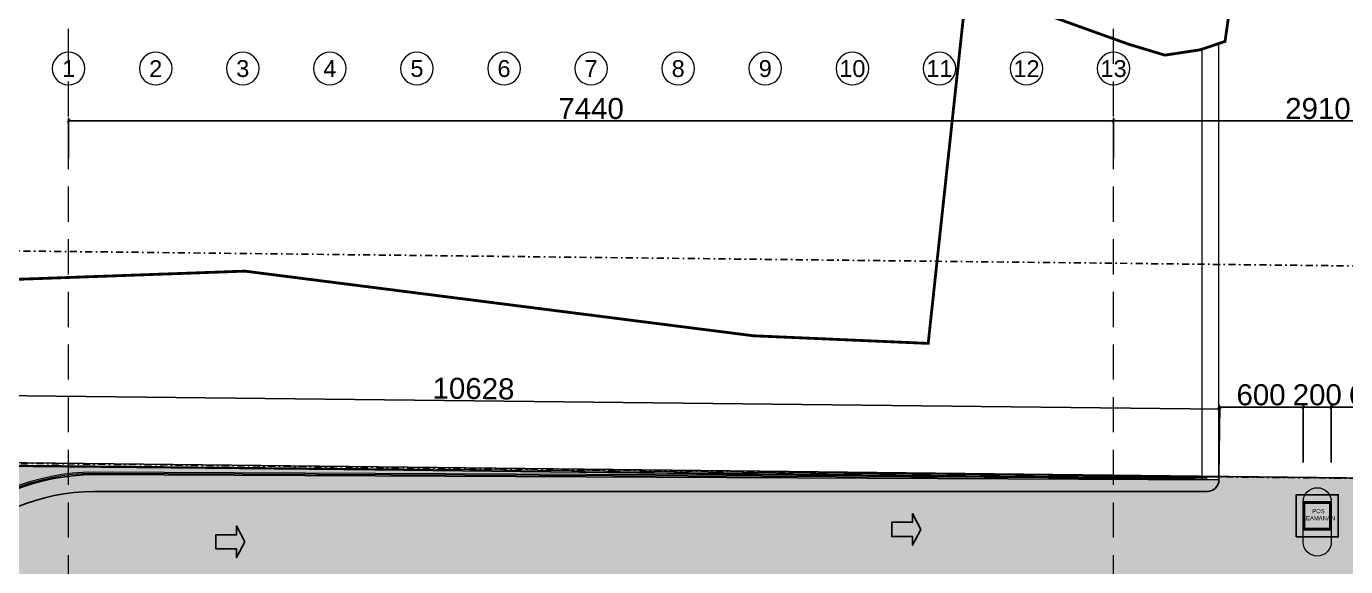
# Model space of a CAD drawing. Header units: inches. Extents: x 0 to 558, y -1 to 295.
# Drawn here: x 186.5 to 280.4, y 198.7 to 237.2 of the extents above; entities that cross this region are included whole.
import ezdxf
from ezdxf.enums import TextEntityAlignment as Align

# ---------------------------------------------------------------- set-up
doc = ezdxf.new("R2010")
doc.units = ezdxf.units.IN
doc.header["$MEASUREMENT"] = 0
doc.linetypes.add('DASHDOT', pattern=[1, 0.5, -0.25, 0, -0.25])
doc.linetypes.add('HelipadXX$0$Core-03$0$HIDDEN', pattern=[0.375, 0.25, -0.125])
doc.layers.get('defpoints').update_dxf_attribs({"color": 1})
for name, color, linetype in [('A-ROAD', 4, 'Continuous'), ('ARC_SECTION LINE', 5, 'DASHDOT'), ('batas', 6, 'Continuous'), ('dinding', 3, 'Continuous'), ('LANTAI', 57, 'Continuous')]:
    doc.layers.add(name, color=color, linetype=linetype)
for name, color, linetype, lineweight in [('ARSIR', 31, 'Continuous', 5), ('ARSIR BETON', 8, 'Continuous', 5), ('ARSIR KOLOM', 8, 'Continuous', 13), ('DINDING2', 146, 'Continuous', 5), ('lan', 7, 'Continuous', 15), ('NOT', 7, 'Continuous', 20), ('RUMPUT', 93, 'Continuous', 0), ('u', 6, 'Continuous', 20)]:
    doc.layers.add(name, color=color, linetype=linetype, lineweight=lineweight)
doc.layers.add('POLYLINE TPAK', color=4, linetype='Continuous', lineweight=20, plot=False)
doc.styles.add('S', font='simplex', dxfattribs={"width": 0.75})
doc.styles.get("Standard").update_dxf_attribs({"font": 'arial.ttf'})
doc.dimstyles.new('sk-100 (SITE)', dxfattribs={"dimtxt": 1.5, "dimasz": 0.2, "dimexe": 0.2, "dimexo": 0, "dimgap": 0.1, "dimtad": 1, "dimdec": 0, "dimlfac": 100, "dimzin": 0, "dimdsep": 46, "dimtxsty": 'Standard', "dimblk": 'OBLIQUE', "dimcen": 0.09, "dimadec": 0, "dimazin": 0, "dimtfac": 1, "dimtdec": 0, "dimtofl": 0, "dimtmove": 0, "dimatfit": 3, "dimldrblk": 'OBLIQUE', "dimfxl": 1, "dimtolj": 1, "dimtzin": 0, "dimarcsym": 0})

# ---------------------------------------------------------------- blocks, each defined once
blk = doc.blocks.new('_Oblique')
at = {"color": 0, "linetype": 'ByBlock', "lineweight": -2}
blk.add_line((-0.5, -0.5), (0.5, 0.5), dxfattribs=at)
blk = doc.blocks.new('*D189')
at = {"layer": 'defpoints', "color": 0}
for p in [(285.3872765755894, 210.0821836299556), (279.3872765715043, 206.2623180292627), (285.3872765726963, 206.2623180298506)]:
    blk.add_point(p, dxfattribs=at)
at = {"layer": 'u', "color": 0, "lineweight": -2}
for p, q in [((279.3872765715043, 206.2623180292627), (279.3872765745489, 210.2821836344998)), ((279.3872765743974, 210.0821836344998), (285.3872765755894, 210.0821836299555)), ((285.3872765726963, 206.2623180298506), (285.3872765757409, 210.2821836299555))]:
    blk.add_line(p, q, dxfattribs=at)
at = {"layer": 'u', "color": 0, "lineweight": -2, "xscale": 0.2, "yscale": 0.2, "zscale": 0.2}
for p, rotation in [((279.3872765743974, 210.0821836344998), 179.9999999566052), ((285.3872765755894, 210.0821836299555), 359.9999999566052)]:
    blk.add_blockref('_Oblique', p, dxfattribs=dict(at, rotation=rotation))
at = {"layer": 'u', "color": 0, "insert": (282.3872765756493, 210.9480431138102), "char_height": 1.5, "attachment_point": 5, "rotation": 359.9999999566052}
blk.add_mtext('\\A1;600', dxfattribs=at)
blk = doc.blocks.new('*D190')
at = {"layer": 'defpoints', "color": 0}
for p in [(277.3872765744441, 210.0821836267713), (277.3872765714576, 206.1389236791358), (279.3872765717221, 206.1389236794662)]:
    blk.add_point(p, dxfattribs=at)
at = {"layer": 'u', "color": 0, "lineweight": -2}
for p, q in [((277.3872765714575, 206.1389236791358), (277.3872765745955, 210.2821836267713)), ((279.3872765747087, 210.0821836252565), (277.3872765744441, 210.0821836267713)), ((279.3872765717221, 206.1389236794662), (279.3872765748602, 210.2821836252565))]:
    blk.add_line(p, q, dxfattribs=at)
at = {"layer": 'u', "color": 0, "lineweight": -2, "xscale": 0.2, "yscale": 0.2, "zscale": 0.2}
for p, rotation in [((277.3872765744441, 210.0821836267713), 179.9999999566052), ((279.3872765747087, 210.0821836252565), 359.9999999566052)]:
    blk.add_blockref('_Oblique', p, dxfattribs=dict(at, rotation=rotation))
at = {"layer": 'u', "color": 0, "insert": (278.3872765752322, 210.9480431075964), "char_height": 1.5, "attachment_point": 5, "rotation": 359.9999999566052}
blk.add_mtext('\\A1;200', dxfattribs=at)
blk = doc.blocks.new('*D191')
at = {"layer": 'defpoints', "color": 0}
for p in [(271.384995625213, 210.0821836154977), (277.3872765716687, 206.4381463826999), (271.3849956214722, 205.1429081066278)]:
    blk.add_point(p, dxfattribs=at)
at = {"layer": 'u', "color": 0, "lineweight": -2}
for p, q in [((271.3849956214721, 205.1429081066278), (271.3849956253645, 210.2821836154977)), ((277.3872765744287, 210.0821836109517), (271.384995625213, 210.0821836154977)), ((277.3872765716687, 206.4381463826999), (277.3872765745801, 210.2821836109517))]:
    blk.add_line(p, q, dxfattribs=at)
at = {"layer": 'u', "color": 0, "lineweight": -2, "xscale": 0.2, "yscale": 0.2, "zscale": 0.2}
for p, rotation in [((271.384995625213, 210.0821836154977), 179.9999999566052), ((277.3872765744287, 210.0821836109517), 359.9999999566052)]:
    blk.add_blockref('_Oblique', p, dxfattribs=dict(at, rotation=rotation))
at = {"layer": 'u', "color": 0, "insert": (274.3861361004766, 210.9480430948072), "char_height": 1.5, "attachment_point": 5, "rotation": 359.9999999566052}
blk.add_mtext('\\A1;600', dxfattribs=at)
blk = doc.blocks.new('*D192')
at = {"layer": 'defpoints', "color": 0}
for p in [(263.8872765881278, 230.4760736694039), (189.4872765879058, 227.807507930168), (263.8872765881278, 227.8075079277169)]:
    blk.add_point(p, dxfattribs=at)
at = {"layer": 'u', "color": 0, "lineweight": -2}
for p, q in [((189.4872765879058, 227.807507930168), (189.4872765879058, 230.6760736694039)), ((189.4872765879058, 230.4760736694039), (263.8872765881278, 230.4760736694039)), ((263.8872765881278, 227.8075079277169), (263.8872765881278, 230.6760736694039))]:
    blk.add_line(p, q, dxfattribs=at)
at = {"layer": 'u', "color": 0, "lineweight": -2, "xscale": 0.2, "yscale": 0.2, "zscale": 0.2, "rotation": 180}
blk.add_blockref('_Oblique', (189.4872765879058, 230.4760736694039), dxfattribs=at)
at = {"layer": 'u', "color": 0, "lineweight": -2, "xscale": 0.2, "yscale": 0.2, "zscale": 0.2}
blk.add_blockref('_Oblique', (263.8872765881278, 230.4760736694039), dxfattribs=at)
at = {"layer": 'u', "color": 0, "insert": (226.6872765880168, 231.3419331509865), "char_height": 1.5, "attachment_point": 5}
blk.add_mtext('\\A1;7440', dxfattribs=at)
blk = doc.blocks.new('*D193')
at = {"layer": 'defpoints', "color": 0}
for p in [(263.8872765871267, 230.4760736693335), (263.887276587323, 227.8075079276363), (292.9872765872992, 227.8075079297761)]:
    blk.add_point(p, dxfattribs=at)
at = {"layer": 'u', "color": 0, "lineweight": -2}
for p, q in [((263.887276587323, 227.8075079276363), (263.887276587112, 230.6760736693334)), ((292.987276587103, 230.4760736714733), (263.8872765871267, 230.4760736693335)), ((292.9872765872992, 227.8075079297761), (292.9872765870883, 230.6760736714733))]:
    blk.add_line(p, q, dxfattribs=at)
at = {"layer": 'u', "color": 0, "lineweight": -2, "xscale": 0.2, "yscale": 0.2, "zscale": 0.2}
for p, rotation in [((263.8872765871267, 230.4760736693335), 180.0000000042131), ((292.987276587103, 230.4760736714733), 4.213109860984332e-09)]:
    blk.add_blockref('_Oblique', p, dxfattribs=dict(at, rotation=rotation))
at = {"layer": 'u', "color": 0, "insert": (278.4372765870512, 231.3419331519859), "char_height": 1.5, "attachment_point": 5, "rotation": 4.213140842128736e-09}
blk.add_mtext('\\A1;2910', dxfattribs=at)
blk = doc.blocks.new('*D196')
at = {"layer": 'defpoints', "color": 0}
for p in [(165.1712742494706, 211.13132352951), (165.1170551264092, 206.3462334646487), (271.387263249075, 205.1421020034098)]:
    blk.add_point(p, dxfattribs=at)
at = {"layer": 'u', "color": 0, "lineweight": -2}
for p, q in [((165.1170551264092, 206.3462334646487), (165.1735402733956, 211.3313106919369)), ((271.4414823721364, 209.9271920682711), (165.1712742494706, 211.13132352951)), ((271.387263249075, 205.1421020034099), (271.4437483960614, 210.127179230698))]:
    blk.add_line(p, q, dxfattribs=at)
at = {"layer": 'u', "color": 0, "lineweight": -2, "xscale": 0.2, "yscale": 0.2, "zscale": 0.2}
for p, rotation in [((165.1712742494706, 211.13132352951), 179.3508180741785), ((271.4414823721364, 209.9271920682711), 359.3508180741784)]:
    blk.add_blockref('_Oblique', p, dxfattribs=dict(at, rotation=rotation))
at = {"layer": 'u', "color": 0, "insert": (218.3161886023084, 211.3950617028012), "char_height": 1.5, "attachment_point": 5, "rotation": 359.35081807417845}
blk.add_mtext('\\A1;10628', dxfattribs=at)
blk = doc.blocks.new('NAV')
blk.add_circle((0, -0.4000000000000004), 0.4)
at = {"style": 'S', "width": 0.75, "flags": 4}
blk.add_attdef('AV', text='', height=0.3, dxfattribs=at).set_placement((0, -0.4000000000000004), align=Align.MIDDLE)

msp = doc.modelspace()

# ---------------------------------------------------------------- hatches: boundary and pattern name
at = {"layer": 'ARSIR'}
h = msp.add_hatch(dxfattribs=at)
h.set_pattern_fill('AR-HBONE', color=256, scale=0.003, style=0)
h.set_pattern_definition([(45, (37.07979678488971, 226.1472495293129), (4.263256414560601e-17, 0.4310522938113194), [0.9144000000000001, -0.3048]), (135, (37.29532278488971, 226.362775529313), (4.263256414560601e-17, 0.4310522938113194), [0.9144000000000001, -0.3048])])
edge = h.paths.add_edge_path()
edge.add_arc((191.2827530460387, 190.0678956543874), 15.19998324846395, 89.99999999999604, 179.9999999982171)
edge.add_line((176.0827697975748, 190.0678956548604), (176.0827697958074, 133.2715304004354))
edge.add_arc((191.2827692281026, 133.2715303999624), 15.19999943229521, 179.9999999982171, 214.2302885441299)
edge.add_line((178.7156632049422, 124.7212187714648), (179.7077968028932, 125.3962385326868))
edge.add_arc((191.2827486305766, 133.2715098016121), 13.99997883471085, 179.9999999982458, 214.2302680237529, ccw=False)
edge.add_line((177.2827697958658, 133.2715098020407), (177.2827697976046, 190.0678956548161))
edge.add_arc((191.2827530460388, 190.0678956543874), 13.99998324843415, 90, 179.9999999982458, ccw=False)
edge.add_line((191.2827530460388, 204.0678789028216), (270.5465688321954, 204.0678789028216))
edge.add_arc((270.5465688321954, 204.9086305199022), 0.8407516170806038, 270.0000000000019, 359.9969732944158)
edge.add_line((271.3873204481029, 204.9085861063758), (191.2827530460398, 205.2678789028514))
at = {"layer": 'ARSIR BETON'}
h = msp.add_hatch(dxfattribs=at)
h.set_pattern_fill('AR-HBONE', color=256, scale=0.004, style=0)
h.set_pattern_definition([(45, (37.07979678488971, 226.1472495293129), (5.684341886080802e-17, 0.5747363917484258), [1.2192, -0.4064]), (135, (37.36716478488971, 226.4346175293129), (5.684341886080802e-17, 0.5747363917484258), [1.2192, -0.4064])])
edge = h.paths.add_edge_path()
edge.add_arc((191.2827530460388, 190.0678956543874), 13.99998324843415, 90, 180)
edge.add_line((177.2827697976046, 190.0678956543874), (177.2827697958809, 133.2715303996917))
edge.add_arc((191.2827486305768, 133.2715098016121), 13.99997883471105, 179.9999157010851, 263.1191927485166)
edge.add_line((189.6054912243188, 119.3723654047253), (189.6054912243184, 112.3226705917808))
edge.add_line((189.6054912243184, 112.3226705917808), (189.7054912243192, 112.3226705917808))
edge.add_line((189.7054912243192, 112.3226705917808), (189.705491224319, 112.2226705917809))
edge.add_line((189.705491224319, 112.2226705917809), (201.7054912243115, 112.2226705917805))
edge.add_line((201.7054912243115, 112.2226705917805), (201.7054912496359, 119.2715309675217))
edge.add_line((201.7054912496359, 119.2715309675217), (380.2200184182929, 119.2715309631573))
edge.add_arc((380.2200184175784, 133.271530397784), 13.99999943462672, 270.0000000029237, 359.9999999993218)
edge.add_line((394.2200178522052, 133.2715303976183), (394.2200178527473, 186.8365306403635))
edge.add_arc((380.0700144284386, 186.8365266512287), 14.15000342430926, 1.615268768599631e-05, 89.99998380649028)
edge.add_line((380.0700184276549, 200.9865300755374), (288.3872765684852, 200.9865301410767))
edge.add_arc((288.3872765719509, 203.9865301406582), 2.999999999581492, 180.0000000198341, 269.9999999338081, ccw=False)
edge.add_line((285.3872765723694, 203.9865301396197), (285.3985681154834, 204.9823001466166))
edge.add_line((285.3985681154834, 204.9823001466166), (271.3873246073365, 205.1475171556722))
edge.add_line((271.3873246073365, 205.1475171556722), (271.3873204512137, 204.9086303990666))
edge.add_arc((270.5465688308253, 204.90863052321), 0.8407516203884131, 270.00000009337174, 359.9999915398413, ccw=False)
edge.add_line((270.5465688321954, 204.0678789028216), (191.2827530460388, 204.0678789028216))
edge = h.paths.add_edge_path()
edge.add_line((191.2672355975751, 197.9562481935145), (265.7565847507126, 197.9584512519224))
edge.add_arc((265.7568436984304, 189.2029500703031), 8.755501185448518, 41.34299786484178, 90.00169454735197, ccw=False)
edge.add_line((272.3301992487418, 194.9865300876956), (332.5823111287879, 194.9865300876956))
edge.add_line((332.5823111287879, 194.9865300876955), (332.5823111294587, 191.871529060519))
edge.add_line((332.5823111294587, 191.8715290605191), (340.1822420460586, 191.8715290631811))
edge.add_line((340.1822420460586, 191.8715290631811), (340.1822420691279, 194.9865300704816))
edge.add_line((340.1822420691279, 194.9865300704816), (380.0700186656723, 194.9865296794636))
edge.add_arc((380.0700185857783, 186.8365304170786), 8.149999262385025, -2.2737367544323206e-13, 89.99999943833228, ccw=False)
edge.add_line((388.2200178481633, 186.8365304170786), (388.2200178481633, 163.1715301763664))
edge.add_line((388.2200178481633, 163.1715301763664), (388.2200178453184, 157.7117318763081))
edge.add_line((388.2200178453184, 157.7117318763081), (388.2200178477973, 133.271530398664))
edge.add_arc((380.2200184175098, 133.2715303978526), 7.999999430287525, -89.99999999975239, 5.811386927234707e-09, ccw=False)
edge.add_line((380.2200184175443, 125.2715309675651), (191.2827530423658, 125.2715309667489))
edge.add_arc((191.1850453941413, 133.1732207511342), 7.902293858948923, 180.1231675278102, 270.7084498023279, ccw=False)
edge.add_line((183.2827697939069, 133.1562333699121), (183.2674892419708, 189.9541127231707))
edge.add_arc((191.2674722009004, 189.9562649485785), 7.999983248434781, 90.00169455004323, 180.015414211516, ccw=False)
at = {"layer": 'ARSIR KOLOM'}
for points in [[(250.1547282705209, 201.3668228785103), (249.5723365971019, 202.4944174935371), (249.5723365971019, 201.8760593357033), (248.0943424996944, 201.8760593357033), (248.0943424996944, 200.8575864213173), (249.5723365971019, 200.8575864213173), (249.5723365971019, 200.2392282634835)], [(202.0348054010823, 200.4830840161829), (201.4524137276633, 201.6106786312097), (201.4524137276633, 200.9923204733759), (199.9744196302558, 200.9923204733759), (199.9744196302558, 199.9738475589899), (201.4524137276633, 199.9738475589899), (201.4524137276633, 199.3554894011561)]]:
    msp.add_hatch(color=256, dxfattribs=at).paths.add_polyline_path(points)
at = {"layer": 'RUMPUT'}
h = msp.add_hatch(dxfattribs=at)
h.set_pattern_fill('GRASS', color=256, scale=0.03, angle=356.6696884681404, style=0)
h.set_pattern_definition([(86.66968846814034, (37.07979678488971, 226.1472495293129), (-0.5066041251576352, 0.5692059985833484), [0.1428749999999999, -0.9347549999999997]), (41.66968846814034, (37.07979678488971, 226.1472495293129), (-0.5066044704663831, 0.5692063865624448), [0.142875, -0.6191249999999999]), (131.6696884681403, (37.07979678488971, 226.1472495293129), (-0.5692063865624448, -0.5066044704663831), [0.142875, -0.6191249999999999])])
edge = h.paths.add_edge_path()
edge.add_line((173.8596473018068, 124.7086841961878), (178.5194686754951, 124.7086841961878))
edge.add_line((178.5194686754951, 124.7086841961878), (178.576989384379, 124.7478196964552))
edge.add_arc((191.2745198704961, 133.2689901792037), 15.29175028706457, 179.9904195417624, 213.8651193647624, ccw=False)
edge.add_line((175.9827697972054, 133.2715471210163), (175.9827697975748, 190.0678956543905))
edge.add_arc((191.2827115528424, 190.0679371475861), 15.29994175532382, 89.99902697357118, 180.0001553852311, ccw=False)
edge.add_line((191.282971384331, 205.3678789007036), (269.9053067584439, 205.0253270853659))
edge.add_line((269.9053067584439, 205.0253270853659), (167.2318890602109, 206.0180894513984))
edge.add_line((167.2318890602109, 206.0180894513984), (167.5209522787765, 198.8984623769369))
edge.add_line((167.5209522787765, 198.8984623769369), (170.7476549029263, 161.1322737417141))
edge.add_line((170.7476549029263, 161.1322737417141), (173.8596473018068, 124.7086841961878))

# ---------------------------------------------------------------- linework, layer by layer
for points in [[(250.1547282705209, 201.3668228785103), (249.5723365971019, 202.4944174935371), (249.5723365971019, 201.8760593357033), (248.0943424996944, 201.8760593357033), (248.0943424996944, 200.8575864213173), (249.5723365971019, 200.8575864213173), (249.5723365971019, 200.2392282634835)], [(202.0348054010823, 200.4830840161829), (201.4524137276633, 201.6106786312097), (201.4524137276633, 200.9923204733759), (199.9744196302558, 200.9923204733759), (199.9744196302558, 199.9738475589899), (201.4524137276633, 199.9738475589899), (201.4524137276633, 199.3554894011561)]]:
    msp.add_lwpolyline(points, close=True)
at = {"layer": 'A-ROAD'}
msp.add_line((489.9356224154942, 202.6629503461551), (165.117055124477, 206.3462334647611), dxfattribs=at)
at = {"layer": 'ARC_SECTION LINE'}
for p, q in [((157.6714178758166, 221.5194880879895), (495.3575380092457, 217.7312991827923)), ((157.501719011422, 206.3922194795418), (495.1878391448511, 202.6040305743446))]:
    msp.add_line(p, q, dxfattribs=at)
at = {"layer": 'ARSIR', "linetype": 'HelipadXX$0$Core-03$0$HIDDEN', "ltscale": 10}
for p, q in [((189.487276578152, 189.536530142739), (189.4872765869193, 238.494026435679)), ((263.8872765784888, 189.5365301428302), (263.8872765872561, 238.4940264357702))]:
    msp.add_line(p, q, dxfattribs=at)
at = {"layer": 'batas', "const_width": 0.2}
msp.add_lwpolyline([(397.7176311329342, 232.1656363725948), (372.7576311330197, 237.1386363746478), (340.5056311330547, 241.6256363746005), (325.5476311329235, 242.8936363731458), (303.0456311328933, 243.2896363720167), (298.5366311329878, 243.0236363742481), (295.2166311328499, 243.2266363727285), (287.7296311329112, 244.0756363724568), (273.2146311329577, 245.9866363739175), (271.8216311329509, 236.1296363717223), (270.0506311328884, 235.5346363729142), (267.5416311329752, 235.1536363727959), (264.9726311329262, 235.9256363721306), (253.4316311329444, 240.0756363724064), (250.6876311329299, 214.619636373018), (238.2396311329751, 215.161636372598), (202.0346311330177, 219.7666363730805), (170.7256311330398, 218.6376363747723), (165.2196311329481, 213.6626363725784), (164.9246311330357, 211.0856363733401), (165.4246311329784, 198.7706363728953), (171.8696311329388, 123.3366363728319)], dxfattribs=at)
at = {"layer": 'dinding'}
for points in [[(269.687263248022, 204.9547760218205), (165.3254365381017, 206.1438576641433), (165.6242853158851, 198.7832122661086), (172.0701638598132, 123.3389295523052)], [(269.6872632480156, 204.9547760199551), (165.3254365380951, 206.1438576622779), (165.6242853158785, 198.7832122642432), (172.0701638598066, 123.3389295504398)]]:
    msp.add_lwpolyline(points, dxfattribs=at)
for points in [[(276.8872765709652, 200.8376363700135), (279.8872765710471, 200.8376363677286), (279.887276571053, 203.8376363677244), (276.8872765709568, 203.83763637001)], [(277.3872765708895, 201.3376363687042), (279.3872765711249, 201.3376363690363), (279.3872765711287, 203.3376363690335), (277.3872765708788, 203.3376363687023)], [(277.4872765709117, 201.4376363691866), (279.2872765710511, 201.4376363678105), (279.287276571092, 203.2376363685521), (277.4872765709529, 203.2376363699282)]]:
    msp.add_lwpolyline(points, close=True, dxfattribs=at)
at = {"layer": 'DINDING2'}
for points in [[(173.7678268676412, 124.6086841961878), (178.5502616278664, 124.6086841961878), (178.7156631651617, 124.7212188299335, -0.1505639209433659), (176.0827697958074, 133.2715303999624), (176.0827697975748, 190.0678956543874, -0.4142151562262453), (191.2827530460455, 205.2678789028513), (271.387320451209, 204.9086303303703), (271.3873326468949, 205.0882794129587), (167.1277054935273, 206.1191014900796), (167.4211251873295, 198.8921744305247), (170.648017907244, 161.1237608637392)], [(173.8596473018068, 124.7086841961878), (178.5194686754951, 124.7086841961878), (178.576989384379, 124.7478196964552, -0.1488921103636785), (175.9827697972054, 133.2715471210163), (175.9827697975748, 190.0678956543905, -0.4142193307700004), (191.282971384331, 205.3678789007036), (270.555306758444, 205.0253270853659), (167.2318890602109, 206.0180894513984), (167.5209522787765, 198.8984623769369), (170.7476549029263, 161.1322737417141)]]:
    msp.add_lwpolyline(points, format="xyb", close=True, dxfattribs=at)
msp.add_lwpolyline([(175.8827155239426, 161.5655138430693), (175.8827155239425, 190.0678956543874, -0.4142135623730961), (191.2827530460388, 205.4679331764837), (271.3873326739786, 205.088279412834)], format="xyb", dxfattribs=at)
at = {"layer": 'lan'}
msp.add_lwpolyline([(278.3872765711317, 199.4699765959863), (278.3872765722067, 199.4699765959238, -0.4142135624277731), (277.3872765719345, 200.4699765966983), (277.3872765719395, 203.3376363686406, -0.4142135625900401), (278.387276572666, 204.337636367837), (278.3872765716201, 204.3376363678979, -0.4142135624243819), (279.3872765718777, 203.3376363671241), (279.3872765718581, 200.4699765951826, -0.4142135625934952)], format="xyb", close=True, dxfattribs=at)
at = {"layer": 'LANTAI'}
msp.add_lwpolyline([(179.7077968028932, 125.3962385326868), (178.7156632049422, 124.7212187714648, -0.150478422660515), (176.0827697958074, 133.271530400608), (176.0827697975749, 161.5655138416372), (176.0827697975748, 190.0678956543874, -0.4142135623730956), (191.2827530460388, 205.2678789028514), (271.387320451209, 204.9086303303703), (271.3873204473301, 204.9085733177555, -0.4141936349623132), (270.5465688321954, 204.0678789028216), (191.2827530460388, 204.0678789028216, 0.414213562373095), (177.2827697976046, 190.0678956543874), (177.2827697976047, 161.5655138407234), (177.2827697958809, 133.2715303996917, 0.1504787072374864)], format="xyb", close=True, dxfattribs=at)
msp.add_lwpolyline([(191.2827530460388, 204.0678789028216, 0.4142135623730948), (177.2827697976046, 190.0678956543874), (177.2827697958809, 133.2715303996917, 0.3794613747521122), (189.6054912243188, 119.3723654047253), (189.6054912243184, 112.3226705917808), (189.7054912243192, 112.3226705917808), (189.705491224319, 112.2226705917809), (201.7054912243115, 112.2226705917805), (201.7054912496359, 119.2715309675217), (380.2200184182929, 119.2715309631573, 0.4142135623546817), (394.2200178522052, 133.2715303976183), (394.2200178527473, 186.8365306403635, 0.4142133970209272), (380.0700184276549, 200.9865300755374), (288.3872765684852, 200.9865301410767, -0.4142135619333313), (285.3872765723694, 203.9865301396197), (285.3985681154834, 204.9823001466166), (271.3873246073365, 205.1475171556722), (271.3873204512137, 204.9086303990666, -0.4142135186478673), (270.5465688321954, 204.0678789028216), (191.2827530460388, 204.0678789028216)], format="xyb", dxfattribs=at)
at = {"layer": 'POLYLINE TPAK'}
for points in [[(271.3873246073365, 204.9586213128451), (271.3873246073365, 235.983723112426)], [(270.1872983548514, 204.9140121236816), (270.1872983548514, 235.5805522379069)]]:
    msp.add_lwpolyline(points, dxfattribs=at)

# ---------------------------------------------------------------- block references
at = {"layer": 'u'}
ref = msp.add_blockref('NAV', (189.4872767150596, 233.0345760036367), dxfattribs=dict(at, xscale=-2.907133774292419, yscale=2.907133774292447, zscale=2.907133774292419, rotation=180))
ref.add_attrib('AV', '1', dxfattribs={"layer": '0', "height": 1.2, "flags": 4}).set_placement((189.4872767150596, 234.1974295133537), align=Align.MIDDLE)
ref = msp.add_blockref('NAV', (195.6872767150596, 233.0345760036367), dxfattribs=dict(at, xscale=-2.907133774292419, yscale=2.907133774292447, zscale=2.907133774292419, rotation=180))
ref.add_attrib('AV', '2', dxfattribs={"layer": '0', "height": 1.2, "flags": 4}).set_placement((195.6872767150596, 234.1974295133537), align=Align.MIDDLE)
ref = msp.add_blockref('NAV', (201.8872767150596, 233.0345760036367), dxfattribs=dict(at, xscale=-2.907133774292419, yscale=2.907133774292447, zscale=2.907133774292419, rotation=180))
ref.add_attrib('AV', '3', dxfattribs={"layer": '0', "height": 1.2, "flags": 4}).set_placement((201.8872767150596, 234.1974295133536), align=Align.MIDDLE)
ref = msp.add_blockref('NAV', (208.0872767150596, 233.0345760036367), dxfattribs=dict(at, xscale=-2.907133774292419, yscale=2.907133774292447, zscale=2.907133774292419, rotation=180))
ref.add_attrib('AV', '4', dxfattribs={"layer": '0', "height": 1.2, "flags": 4}).set_placement((208.0872767150596, 234.1974295133536), align=Align.MIDDLE)
ref = msp.add_blockref('NAV', (214.2872767150595, 233.0345760036367), dxfattribs=dict(at, xscale=-2.907133774292419, yscale=2.907133774292447, zscale=2.907133774292419, rotation=180))
ref.add_attrib('AV', '5', dxfattribs={"layer": '0', "height": 1.2, "flags": 4}).set_placement((214.2872767150595, 234.1974295133537), align=Align.MIDDLE)
ref = msp.add_blockref('NAV', (220.4872767150596, 233.0345760036367), dxfattribs=dict(at, xscale=-2.907133774292419, yscale=2.907133774292447, zscale=2.907133774292419, rotation=180))
ref.add_attrib('AV', '6', dxfattribs={"layer": '0', "height": 1.2, "flags": 4}).set_placement((220.4872767150596, 234.1974295133537), align=Align.MIDDLE)
ref = msp.add_blockref('NAV', (226.6872767150596, 233.0345760036367), dxfattribs=dict(at, xscale=-2.907133774292419, yscale=2.907133774292447, zscale=2.907133774292419, rotation=180))
ref.add_attrib('AV', '7', dxfattribs={"layer": '0', "height": 1.2, "flags": 4}).set_placement((226.6872767150596, 234.1974295133536), align=Align.MIDDLE)
ref = msp.add_blockref('NAV', (232.8872767150597, 233.0345760036367), dxfattribs=dict(at, xscale=-2.907133774292419, yscale=2.907133774292447, zscale=2.907133774292419, rotation=180))
ref.add_attrib('AV', '8', dxfattribs={"layer": '0', "height": 1.2, "flags": 4}).set_placement((232.8872767150597, 234.1974295133536), align=Align.MIDDLE)
ref = msp.add_blockref('NAV', (239.0872767150596, 233.0345760036367), dxfattribs=dict(at, xscale=-2.907133774292419, yscale=2.907133774292447, zscale=2.907133774292419, rotation=180))
ref.add_attrib('AV', '9', dxfattribs={"layer": '0', "height": 1.2, "flags": 4}).set_placement((239.0872767150596, 234.1974295133536), align=Align.MIDDLE)
ref = msp.add_blockref('NAV', (245.2872767150596, 233.0345760036367), dxfattribs=dict(at, xscale=-2.907133774292419, yscale=2.907133774292447, zscale=2.907133774292419, rotation=180))
ref.add_attrib('AV', '10', dxfattribs={"layer": '0', "height": 1.2, "flags": 4}).set_placement((245.2872767150596, 234.1974295133536), align=Align.MIDDLE)
ref = msp.add_blockref('NAV', (251.4872767150596, 233.0345760036367), dxfattribs=dict(at, xscale=-2.907133774292419, yscale=2.907133774292447, zscale=2.907133774292419, rotation=180))
ref.add_attrib('AV', '11', dxfattribs={"layer": '0', "height": 1.2, "flags": 4}).set_placement((251.4872767150596, 234.1974295133536), align=Align.MIDDLE)
ref = msp.add_blockref('NAV', (257.6872767150596, 233.0345760036367), dxfattribs=dict(at, xscale=-2.907133774292419, yscale=2.907133774292447, zscale=2.907133774292419, rotation=180))
ref.add_attrib('AV', '12', dxfattribs={"layer": '0', "height": 1.2, "flags": 4}).set_placement((257.6872767150596, 234.1974295133536), align=Align.MIDDLE)
ref = msp.add_blockref('NAV', (263.8872767150596, 233.0345760036367), dxfattribs=dict(at, xscale=-2.907133774292419, yscale=2.907133774292447, zscale=2.907133774292419, rotation=180))
ref.add_attrib('AV', '13', dxfattribs={"layer": '0', "height": 1.2, "flags": 4}).set_placement((263.8872767150596, 234.1974295133536), align=Align.MIDDLE)

# ---------------------------------------------------------------- texts
at = {"layer": 'NOT', "insert": (276.9512338361155, 202.8198248068575), "char_height": 0.3, "attachment_point": 1}
msp.add_mtext_dynamic_manual_height_columns('\\pi1.0821;POS\\P\\pi0.35402;KEAMANAN', width=2.995073426619683, gutter_width=1, heights=[0], dxfattribs=at)

# ---------------------------------------------------------------- dimensions: what is measured, and where the dimension line sits
at = {"layer": 'u'}
for p1, p2, distance, picture, middle in [((189.4872765879058, 227.807507930168), (263.8872765881278, 227.8075079277169), 2.66856574168699, '*D192', (226.6872765880168, 231.3419331509865)), ((292.9872765872992, 227.8075079297761), (263.887276587323, 227.8075079276363), -2.6685657416971935, '*D193', (278.4372765870512, 231.3419331519859)), ((271.3872632490751, 205.1421020034098), (165.1170551264092, 206.3462334646487), -4.785397229294563, '*D196', (218.3161886023084, 211.3950617028012))]:
    dim = msp.add_aligned_dim(p1=p1, p2=p2, distance=distance, dimstyle='sk-100 (SITE)', dxfattribs=at)
    dim.commit()
    dim.dimension.update_dxf_attribs({"geometry": picture, "text_midpoint": middle})
for base, p1, p2, picture, middle in [((271.384995625213, 210.0821836154977), (277.3872765716687, 206.4381463826999), (271.3849956214721, 205.1429081066278), '*D191', (274.3861361004766, 210.9480430948072)), ((285.3872765755894, 210.0821836299556), (279.3872765715043, 206.2623180292627), (285.3872765726962, 206.2623180298506), '*D189', (282.3872765756493, 210.9480431138102))]:
    dim = msp.add_linear_dim(base=base, p1=p1, p2=p2, angle=359.9999999566052, dimstyle='sk-100 (SITE)', dxfattribs=at)
    dim.commit()
    dim.dimension.update_dxf_attribs({"geometry": picture, "text_midpoint": middle})
dim = msp.add_linear_dim(base=(277.3872765744441, 210.0821836267713), p1=(279.3872765717222, 206.1389236794662), p2=(277.3872765714575, 206.1389236791358), angle=359.9999999566052, dimstyle='sk-100 (SITE)', dxfattribs=at)
dim.commit()
dim.dimension.update_dxf_attribs({"geometry": '*D190', "text_midpoint": (278.3872765745764, 210.0821836260139), "dimtype": 160})

doc.saveas('drawing.dxf')
